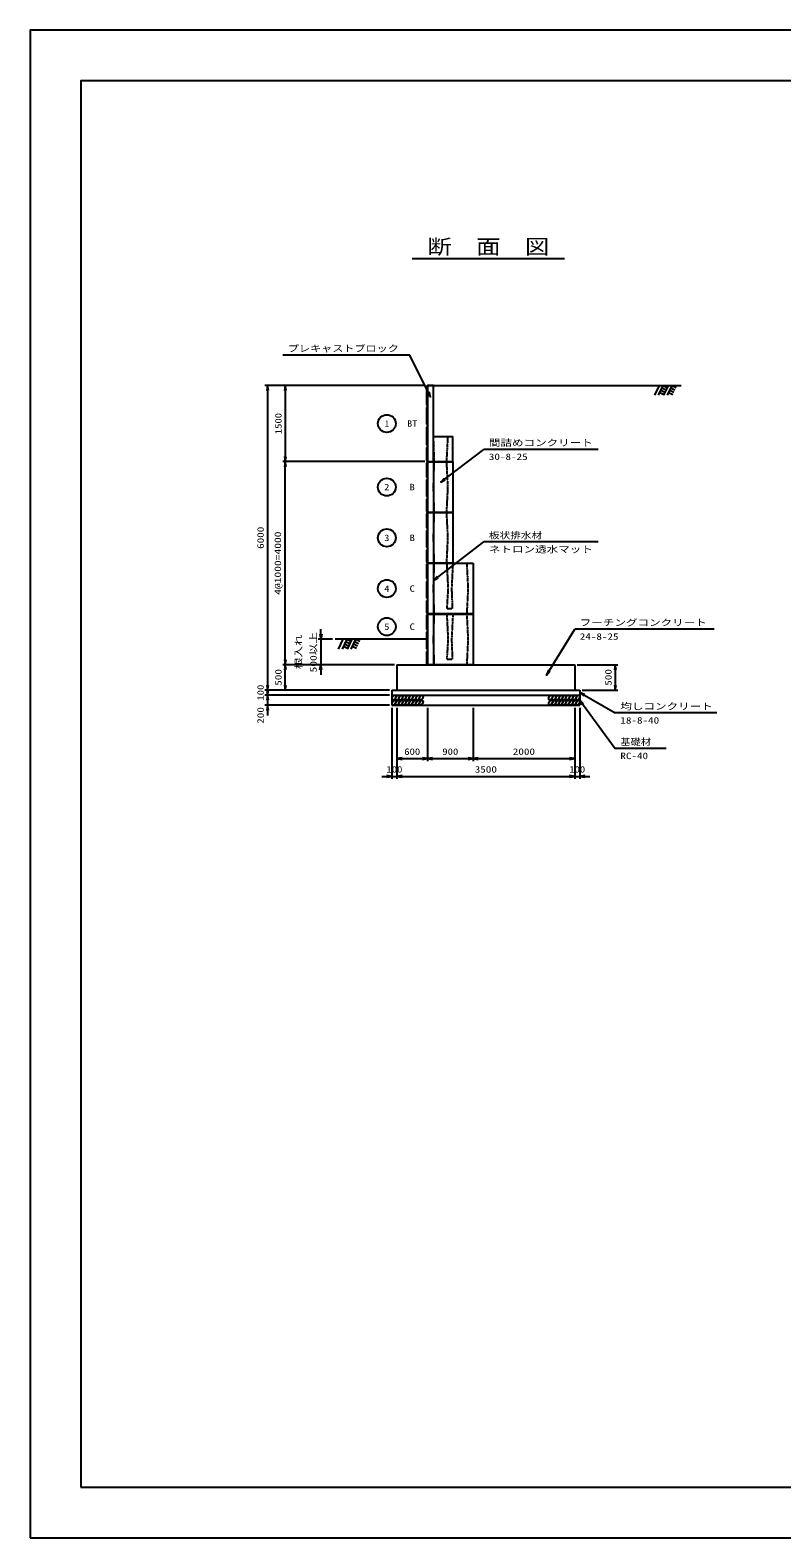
# Model space of a CAD drawing. Units: millimetres at full size. Extents: x 0 to 42050, y 0 to 29700.
# Drawn here: x 0 to 14805, y 0 to 29700 of the extents above; entities that cross this region are included whole.
import ezdxf
from ezdxf.enums import TextEntityAlignment as Align

# ---------------------------------------------------------------- set-up
doc = ezdxf.new("R2010")
doc.units = ezdxf.units.MM
doc.linetypes.add('DASHED_SPACED', pattern=[12, 6, -6])
for name, color, linetype, lineweight in [('D-STR-DIM', 7, 'Continuous', 25), ('D-STR-STRn', 2, 'Continuous', 25), ('D-STR-TXT', 7, 'Continuous', 25), ('D-TTL', 2, 'Continuous', 25), ('D-TTL-TXT', 7, 'Continuous', 25)]:
    doc.layers.add(name, color=color, linetype=linetype, lineweight=lineweight)
doc.styles.add('ＭＳ ゴシック', font='')
doc.styles.get('ＭＳ ゴシック').set_extended_font_data('MS Gothic')

# ---------------------------------------------------------------- blocks, each defined once
blk = doc.blocks.new('open_arrow')
at = {"color": 0, "linetype": 'Continuous', "lineweight": -2}
blk.add_lwpolyline([(7.5, 1.25), (0, 0), (7.5, -1.25)], dxfattribs=at)
blk = doc.blocks.new('High-T-B-D')
at = {"color": 1, "linetype": 'Continuous', "lineweight": 25}
for p, q in [((0, 998), (-20, 978)), ((-20, 978), (-20, 694.915)), ((0, 998), (0, 0)), ((0, 998), (500, 998)), ((120, 998), (120, 0)), ((500, 998), (500, 0)), ((-20, 694.915), (0, 678.671)), ((0, 659.178), (-20, 641.31)), ((-20, 641.31), (-20, 315.806)), ((-20, 315.806), (0, 296.313)), ((0, 273.571), (-20, 258.952)), ((-20, 258.952), (-20, 20)), ((-20, 20), (0, 0)), ((500, 0), (0, 0))]:
    blk.add_line(p, q, dxfattribs=at)
at = {"color": 1, "linetype": 'DASHED_SPACED', "lineweight": 25}
for p, q in [((120, 499), (134.998, 998)), ((404.919, 499), (379.923, 998)), ((134.998, 0), (120, 499)), ((379.923, 0), (404.919, 499))]:
    blk.add_line(p, q, dxfattribs=at)
blk = doc.blocks.new('High-T-C-D')
at = {"color": 1, "linetype": 'Continuous', "lineweight": 25}
for p, q in [((0, 998), (-20, 978)), ((-20, 978), (-20, 694.915)), ((0, 998), (0, 0)), ((0, 998), (900, 998)), ((120, 998), (120, 0)), ((900, 998), (900, 0)), ((-20, 694.915), (0, 678.671)), ((0, 659.178), (-20, 641.31)), ((-20, 641.31), (-20, 315.806)), ((-20, 315.806), (0, 296.313)), ((0, 273.571), (-20, 258.952)), ((-20, 258.952), (-20, 20)), ((-20, 20), (0, 0)), ((900, 0), (0, 0))]:
    blk.add_line(p, q, dxfattribs=at)
at = {"color": 1, "linetype": 'DASHED_SPACED', "lineweight": 25}
for p, q in [((120, 499), (134.998, 998)), ((379.967, 998), (404.964, 499)), ((499.956, 998), (474.958, 499)), ((804.919, 499), (779.923, 998)), ((134.998, 0), (120, 499)), ((404.964, 499), (380.01, 100)), ((474.958, 499), (489.99, 100)), ((779.923, 0), (804.919, 499)), ((489.99, 100), (380.01, 100))]:
    blk.add_line(p, q, dxfattribs=at)

msp = doc.modelspace()

# ---------------------------------------------------------------- linework, layer by layer
at = {"layer": 'D-STR-DIM'}
for p, q in [((7175, 22700), (4625, 22700)), ((4675, 22700), (4675, 16700)), ((7775, 22700), (4975, 22700)), ((5025, 22700), (5025, 21200)), ((7775, 21200), (4975, 21200)), ((7775, 21200), (4975, 21200)), ((5025, 17200), (5025, 21200)), ((5725, 17800), (5725, 17900)), ((5955, 17700), (5675, 17700)), ((5708.333, 17800), (5725, 17700)), ((5741.667, 17800), (5725, 17700)), ((5725, 17700), (5725, 17800)), ((5725, 17700), (5725, 17200)), ((7175, 17200), (4975, 17200)), ((7175, 17200), (4975, 17200)), ((5025, 16700), (5025, 17200)), ((7175, 17200), (5675, 17200)), ((5708.333, 17100), (5725, 17200)), ((5741.667, 17100), (5725, 17200)), ((5725, 17200), (5725, 17100)), ((5725, 17100), (5725, 17000)), ((10775, 17200), (11575, 17200)), ((11525, 17200), (11525, 16700)), ((7075, 16700), (4625, 16700)), ((7075, 16700), (4625, 16700)), ((4675, 16900), (4675, 16400)), ((4675, 16800), (4675, 16200)), ((7075, 16700), (4975, 16700)), ((10875, 16700), (11575, 16700)), ((7075, 16600), (4625, 16600)), ((7075, 16600), (4625, 16600)), ((7075, 16400), (4625, 16400)), ((7125, 16350), (7125, 14950)), ((7225, 16350), (7225, 15300)), ((7225, 16350), (7225, 14950)), ((7225, 16350), (7225, 14950)), ((7825, 16350), (7825, 15300)), ((7825, 16350), (7825, 15300)), ((8725, 16350), (8725, 15300)), ((8725, 16350), (8725, 15300)), ((10725, 16350), (10725, 15300)), ((10725, 16350), (10725, 14950)), ((10725, 16350), (10725, 14950)), ((10825, 16350), (10825, 14950)), ((7225, 15350), (7825, 15350)), ((7825, 15350), (8725, 15350)), ((8725, 15350), (10725, 15350)), ((6925, 15000), (7425, 15000)), ((7225, 15000), (10725, 15000)), ((10525, 15000), (11025, 15000))]:
    msp.add_line(p, q, dxfattribs=at)
at = {"layer": 'D-STR-STRn', "color": 1}
for p, q in [((7825, 22700), (7805, 22680)), ((7805, 22680), (7805, 22322.55)), ((7825, 22700), (12825, 22700)), ((7825, 22700), (7825, 21200)), ((7945, 22700), (7825, 22700)), ((7825, 22700), (7825, 21200)), ((7945, 21200), (7945, 22700)), ((12389.175, 22700), (12297.375, 22507.989)), ((12464.175, 22700), (12372.375, 22507.989)), ((12421.041, 22609.781), (12502.436, 22570.866)), ((12442.608, 22654.89), (12524.003, 22615.976)), ((12464.175, 22700), (12545.57, 22661.085)), ((12564.175, 22700), (12472.375, 22507.989)), ((12639.175, 22700), (12547.375, 22507.989)), ((12596.041, 22609.781), (12677.436, 22570.866)), ((12617.608, 22654.89), (12699.003, 22615.976)), ((12639.175, 22700), (12720.57, 22661.085)), ((7805, 22322.55), (7825, 22302.55)), ((7825, 22284.607), (7805, 22266.739)), ((12399.474, 22564.671), (12480.869, 22525.757)), ((12574.474, 22564.671), (12655.869, 22525.757)), ((7805, 22266.739), (7805, 21941.234)), ((7805, 21941.234), (7825, 21921.742)), ((7825, 21899), (7805, 21879)), ((7805, 21879), (7805, 21529)), ((7945, 21698), (8325, 21698)), ((8325, 21200), (8325, 21698)), ((7805, 21529), (7825, 21509)), ((7805, 21529), (7825, 21509)), ((7825, 21499), (7805, 21479)), ((7825, 21499), (7805, 21479)), ((7805, 21479), (7805, 21220)), ((7805, 21479), (7805, 21220)), ((7805, 21220), (7825, 21200)), ((7805, 21220), (7825, 21200)), ((7825, 21200), (8325, 21200)), ((7805, 17700), (6005, 17700)), ((6160, 17700), (6068.2, 17507.989)), ((6235, 17700), (6143.2, 17507.989)), ((6170.3, 17564.671), (6251.695, 17525.757)), ((6191.867, 17609.781), (6273.262, 17570.866)), ((6213.433, 17654.89), (6294.828, 17615.976)), ((6235, 17700), (6316.395, 17661.085)), ((6335, 17700), (6243.2, 17507.989)), ((6410, 17700), (6318.2, 17507.989)), ((6345.3, 17564.671), (6426.695, 17525.757)), ((6366.867, 17609.781), (6448.262, 17570.866)), ((6388.433, 17654.89), (6469.828, 17615.976)), ((6410, 17700), (6491.395, 17661.085)), ((7225, 17200), (10725, 17200)), ((7225, 17200), (7225, 16700)), ((10725, 17200), (10725, 16700)), ((7125, 16700), (10825, 16700)), ((7125, 16700), (7125, 16400)), ((10825, 16700), (10825, 16400)), ((7125, 16600), (10825, 16600)), ((7125, 16400), (10825, 16400))]:
    msp.add_line(p, q, dxfattribs=at)
at = {"layer": 'D-STR-STRn', "color": 1, "linetype": 'DASHED_SPACED'}
for p, q in [((7960, 21200), (7945, 21698)), ((8204.99, 21200), (8230, 21698))]:
    msp.add_line(p, q, dxfattribs=at)
at = {"layer": 'D-STR-STRn'}
for centre in [(7165.239, 16550), (7165.239, 16450), (7232.239, 16550), (7232.239, 16450), (7299.239, 16550), (7299.239, 16450), (7366.239, 16550), (7366.239, 16450), (7433.239, 16550), (7433.239, 16450), (7500.239, 16550), (7500.239, 16450), (7567.239, 16550), (7567.239, 16450), (7634.239, 16550), (7634.239, 16450), (7701.239, 16550), (7701.239, 16450), (10251.239, 16550), (10251.239, 16450), (10318.239, 16550), (10318.239, 16450), (10385.239, 16550), (10385.239, 16450), (10452.239, 16550), (10452.239, 16450), (10519.239, 16550), (10519.239, 16450), (10586.239, 16550), (10586.239, 16450), (10653.239, 16550), (10653.239, 16450), (10720.239, 16550), (10720.239, 16450), (10787.239, 16550), (10787.239, 16450)]:
    msp.add_ellipse(centre, major_axis=(-27.222, -47.15), ratio=0.545455, dxfattribs=at)
at = {"layer": 'D-STR-TXT'}
for p, q in [((7475, 23300), (4975, 23300)), ((7886.17, 22478.677), (7475, 23300)), ((8086.153, 20793.013), (8935, 21442.237)), ((11185, 21442.237), (8935, 21442.237)), ((7945, 18860.817), (8935, 19618)), ((11185, 19618), (8935, 19618)), ((10169.927, 16996.204), (10725, 17900)), ((13475, 17900), (10725, 17900)), ((10825, 16650), (11525, 16250)), ((10825, 16500), (11525, 15550)), ((13525, 16250), (11525, 16250)), ((12525, 15550), (11525, 15550))]:
    msp.add_line(p, q, dxfattribs=at)
for centre in [(7025, 21950), (7025, 20699), (7025, 19699), (7025, 18699), (7025, 17949)]:
    msp.add_circle(centre, 175, dxfattribs=at)
at = {"layer": 'D-TTL'}
for points in [[(0, 0), (42050, 0), (42050, 29700), (0, 29700)], [(1000, 1000), (41050, 1000), (41050, 28700), (1000, 28700)]]:
    msp.add_lwpolyline(points, close=True, dxfattribs=at)
at = {"layer": 'D-TTL-TXT'}
msp.add_line((7525, 25200), (10525, 25200), dxfattribs=at)

# ---------------------------------------------------------------- block references
at = {"layer": 'D-STR-DIM', "xscale": 13.3, "yscale": 13.3}
for p, rotation in [((4675, 22700), 270), ((5025, 22700), 270), ((5025, 21200), 90), ((5025, 21200), 270), ((5025, 17200), 90), ((5025, 17200), 270), ((11525, 17200), 270), ((4675, 16700), 90), ((4675, 16700), 90), ((4675, 16600), 90), ((5025, 16700), 90), ((11525, 16700), 90), ((4675, 16600), 270), ((4675, 16400), 270), ((7825, 15350), 180), ((8725, 15350), 180), ((10725, 15350), 180), ((7125, 15000), 180), ((10725, 15000), 180), ((10725, 15000), 180)]:
    msp.add_blockref('open_arrow', p, dxfattribs=dict(at, rotation=rotation))
for p in [(7225, 15350), (7825, 15350), (8725, 15350), (7225, 15000), (7225, 15000), (10825, 15000)]:
    msp.add_blockref('open_arrow', p, dxfattribs=at)
at = {"layer": 'D-STR-STRn'}
for name, p in [('High-T-B-D', (7825, 20200)), ('High-T-B-D', (7825, 19200)), ('High-T-C-D', (7825, 18200)), ('High-T-C-D', (7825, 17200))]:
    msp.add_blockref(name, p, dxfattribs=at)
at = {"layer": 'D-STR-TXT', "xscale": 13.3, "yscale": 13.3}
for p, rotation in [((7886.17, 22478.677), 116.6), ((8086.153, 20793.013), 37.4), ((7945, 18860.817), 37.4), ((10169.927, 16996.204), 58.4), ((10825, 16650), 330.3), ((10825, 16500), 306.4)]:
    msp.add_blockref('open_arrow', p, dxfattribs=dict(at, rotation=rotation))

# ---------------------------------------------------------------- texts
at = {"layer": 'D-STR-DIM', "style": 'ＭＳ ゴシック'}
for s, width, p in [('1500', 1.2, (4887.5, 21950)), ('6000', 1.25, (4537.5, 19700)), ('4@1000=4000', 1.3, (4878.173, 19200)), ('500', 1.25, (4887.5, 16950)), ('500', 1.25, (11387.5, 16950)), ('100', 1.2, (4537.5, 16650)), ('200', 1.25, (4537.5, 16200))]:
    msp.add_text(s, height=128.3, rotation=90, dxfattribs=dict(at, width=width)).set_placement(p, align=Align.MIDDLE_CENTER)
at = {"layer": 'D-STR-DIM', "style": 'ＭＳ ゴシック', "width": 1.3}
for s, p in [('500以上', (5681.455, 17047.145)), ('根入れ', (5388.9, 17112.437))]:
    msp.add_text(s, height=128.3, rotation=90, dxfattribs=at).set_placement(p, align=Align.BOTTOM_LEFT)
at = {"layer": 'D-STR-DIM', "style": 'ＭＳ ゴシック'}
for s, width, p in [('600', 1.2, (7525, 15487.5)), ('900', 1.2, (8275, 15487.5)), ('2000', 1.25, (9725, 15487.5)), ('100', 1.2, (7175, 15137.5)), ('3500', 1.25, (8975, 15137.5)), ('100', 1.2, (10775, 15137.5))]:
    msp.add_text(s, height=128.3, dxfattribs=dict(at, width=width)).set_placement(p, align=Align.MIDDLE_CENTER)
at = {"layer": 'D-STR-TXT', "style": 'ＭＳ ゴシック'}
for s, width, p in [('プレキャストブロック', 1.25, (5075, 23326.667)), ('間詰めコンクリート', 1.3, (9035, 21468.904)), ('30-8-25', 1.25, (9035, 21193.904)), ('板状排水材', 1.2, (9035, 19644.667)), ('ネトロン透水マット', 1.3, (9035, 19369.667)), ('フーチングコンクリート', 1.3, (10825, 17926.667)), ('24-8-25', 1.25, (10825, 17651.667)), ('均しコンクリート', 1.3, (11625, 16276.667)), ('18-8-40', 1.25, (11625, 16001.667)), ('基礎材', 1.15, (11625, 15576.667)), ('RC-40', 1.25, (11625, 15301.667))]:
    msp.add_text(s, height=128.3, dxfattribs=dict(at, width=width)).set_placement(p, align=Align.BOTTOM_LEFT)
for s, width, p in [('1', 0.9, (7025, 21950)), ('BT', 1.15, (7525, 21950)), ('2', 1.15, (7025, 20699)), ('B', 1.2, (7525, 20699)), ('3', 1.15, (7025, 19699)), ('B', 1.2, (7525, 19699)), ('4', 1.2, (7025, 18699)), ('C', 1.2, (7525, 18699)), ('5', 1.15, (7025, 17949)), ('C', 1.2, (7525, 17949))]:
    msp.add_text(s, height=128.3, dxfattribs=dict(at, width=width)).set_placement(p, align=Align.MIDDLE_CENTER)
at = {"layer": 'D-TTL-TXT', "style": 'ＭＳ ゴシック', "width": 1.2}
msp.add_text('断\u3000面\u3000図', height=293.3, dxfattribs=at).set_placement((9025, 25200), align=Align.BOTTOM_CENTER)

doc.saveas('drawing.dxf')
